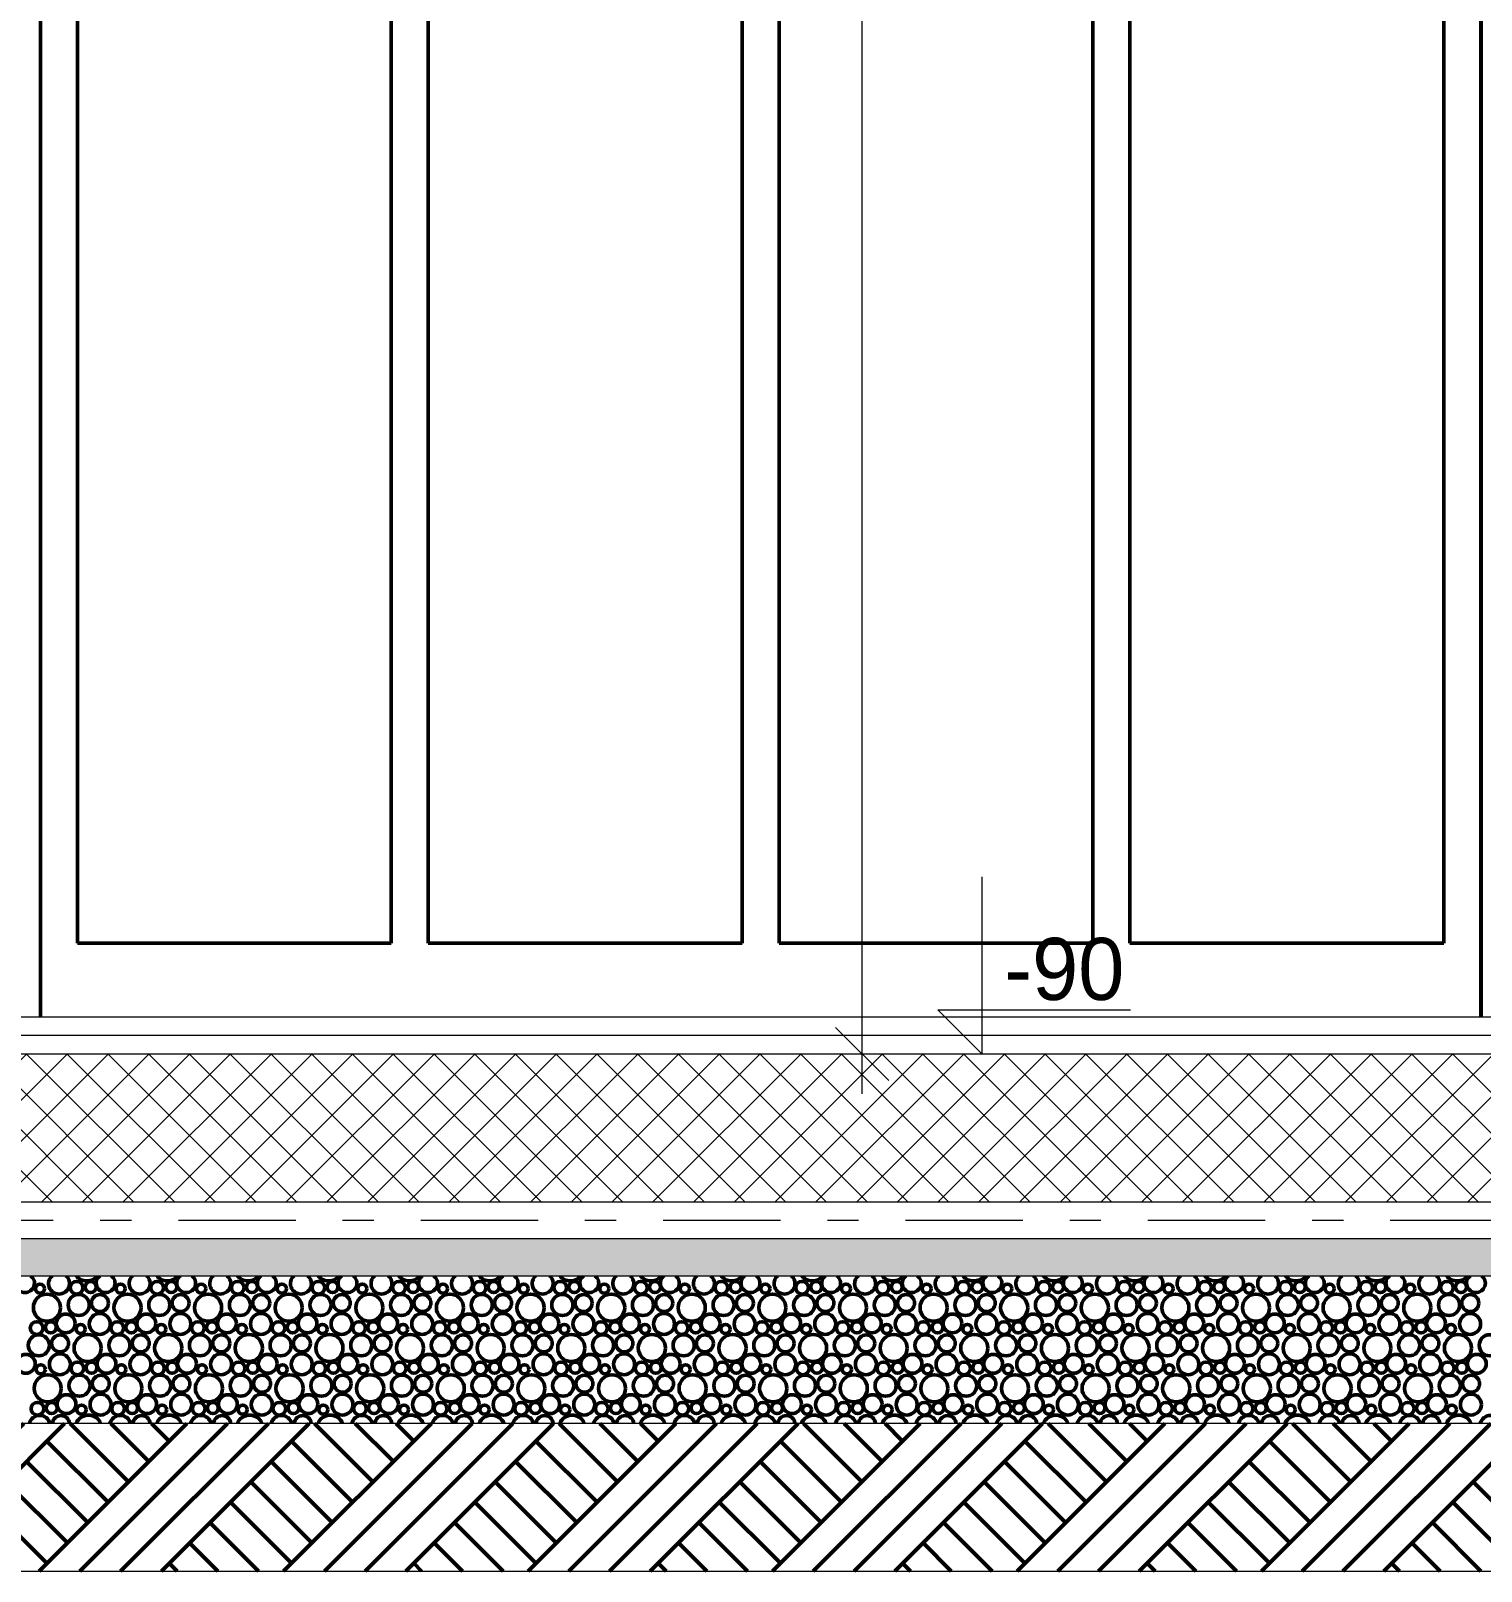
# Model space of a CAD drawing. Header units: millimetres. Extents: x 82061 to 107261, y -5216 to 12604.
# Drawn here: x 94215 to 98142, y -1400 to 2770 of the extents above; entities that cross this region are included whole.
import ezdxf

# ---------------------------------------------------------------- set-up
doc = ezdxf.new("R2010")
doc.units = ezdxf.units.MM
doc.header["$MEASUREMENT"] = 0
doc.linetypes.add('Double Dashed', pattern=[656.166644, 317.49999, -126.999993, 84.666667, -126.999993])
doc.linetypes.add('Wipeout_Contour', pattern=[1000, 0, -1000])
doc.layers.add('A - Dimenzionimi', color=7, linetype='Continuous')
doc.layers.add('A - Prerjet', color=7, linetype='Continuous')
for name, color, linetype, lineweight, true_color in [('A - Dimenzionimi_Pen_No__61', 7, 'Continuous', 5, 0x6a6a6a), ('A - Dimenzionimi_Pen_No__81', 7, 'Continuous', 5, 0x6a6a6a), ('A - Prerjet_Pen_No__102', 7, 'Continuous', 50, 0xcccccc), ('A - Prerjet_Pen_No__156', 7, 'Continuous', 5, 0x54689e), ('A - Prerjet_Pen_No__176', 7, 'Continuous', 5, 0x93a0c6), ('A - Prerjet_Pen_No__82', 7, 'Continuous', 5, 0xaaaaaa)]:
    doc.layers.add(name, color=color, linetype=linetype, lineweight=lineweight, true_color=true_color)
for name, color, linetype, lineweight in [('A - Prerjet_Pen_No__1', 7, 'Continuous', 5), ('A - Prerjet_Pen_No__6', 5, 'Continuous', 5), ('A - Prerjet_Pen_No__7', 7, 'Continuous', 5)]:
    doc.layers.add(name, color=color, linetype=linetype, lineweight=lineweight)
doc.styles.add('GENERATED_STYLE_2', font='')
doc.styles.add('GENERATED_STYLE_3', font='')
doc.styles.get('GENERATED_STYLE_2').set_extended_font_data('Century Gothic')
doc.styles.get('GENERATED_STYLE_3').set_extended_font_data('Arial')
doc.dimstyles.new('GENERATED_STYLE__1', dxfattribs={"dimtxt": 180, "dimasz": 136.8, "dimexe": 0.18, "dimexo": 100000, "dimgap": 0, "dimtad": 1, "dimdec": 0, "dimlfac": 0.1, "dimzin": 0, "dimdsep": 46, "dimtxsty": 'GENERATED_STYLE_3', "dimblk": 'ARROWHEAD_6', "dimblk1": 'ARROWHEAD_6', "dimblk2": 'ARROWHEAD_6', "dimcen": 0.09, "dimclrd": 256, "dimclre": 256, "dimclrt": 256, "dimadec": 0, "dimazin": 0, "dimtfac": 1, "dimtdec": 4, "dimtmove": 0, "dimatfit": 3, "dimfxl": 0, "dimtolj": 1, "dimtzin": 0, "dimarcsym": 0})

# ---------------------------------------------------------------- blocks, each defined once
blk = doc.blocks.new('*X2')
at = {"layer": 'A - Prerjet_Pen_No__102', "color": 254, "linetype": 'Continuous', "lineweight": 50, "true_color": 0xcccccc}
for centre, radius in [((94239.9, -635.3), 12.4), ((94339, -632.8), 17.2), ((94377.3, -630.7), 15), ((94458.1, -635.3), 12.4), ((94557.2, -632.8), 17.2), ((94595.5, -630.7), 15), ((94676.4, -635.3), 12.4), ((94775.4, -632.8), 17.2), ((94813.7, -630.7), 15), ((94894.6, -635.3), 12.4), ((94993.7, -632.8), 17.2), ((95032, -630.7), 15), ((95112.8, -635.3), 12.4), ((95211.9, -632.8), 17.2), ((95250.2, -630.7), 15), ((95331, -635.3), 12.4), ((95430.1, -632.8), 17.2), ((95468.4, -630.7), 15), ((95549.3, -635.3), 12.4), ((95648.3, -632.8), 17.2), ((95686.6, -630.7), 15), ((95767.5, -635.3), 12.4), ((95866.6, -632.8), 17.2), ((95904.9, -630.7), 15), ((95985.7, -635.3), 12.4), ((96084.8, -632.8), 17.2), ((96123.1, -630.7), 15), ((96203.9, -635.3), 12.4), ((96303, -632.8), 17.2), ((96341.3, -630.7), 15), ((96422.2, -635.3), 12.4), ((96521.2, -632.8), 17.2), ((96559.5, -630.7), 15), ((96640.4, -635.3), 12.4), ((96739.5, -632.8), 17.2), ((96777.8, -630.7), 15), ((96858.6, -635.3), 12.4), ((96957.7, -632.8), 17.2), ((96996, -630.7), 15), ((97076.8, -635.3), 12.4), ((97175.9, -632.8), 17.2), ((97214.2, -630.7), 15), ((97295.1, -635.3), 12.4), ((97394.1, -632.8), 17.2), ((97432.4, -630.7), 15), ((97513.3, -635.3), 12.4), ((97612.4, -632.8), 17.2), ((97650.7, -630.7), 15), ((97731.5, -635.3), 12.4), ((97830.6, -632.8), 17.2), ((97868.9, -630.7), 15), ((97949.7, -635.3), 12.4), ((98048.8, -632.8), 17.2), ((98087.1, -630.7), 15), ((94258.7, -686.7), 36.7), ((94344.8, -679.3), 28.6), ((94402.4, -674), 23), ((94476.9, -686.7), 36.7), ((94563, -679.3), 28.6), ((94620.6, -674), 23), ((94695.1, -686.7), 36.7), ((94781.2, -679.3), 28.6), ((94838.9, -674), 23), ((94913.3, -686.7), 36.7), ((94999.5, -679.3), 28.6), ((95057.1, -674), 23), ((95131.6, -686.7), 36.7), ((95217.7, -679.3), 28.6), ((95275.3, -674), 23), ((95349.8, -686.7), 36.7), ((95435.9, -679.3), 28.6), ((95493.5, -674), 23), ((95568, -686.7), 36.7), ((95654.1, -679.3), 28.6), ((95711.8, -674), 23), ((95786.2, -686.7), 36.7), ((95872.4, -679.3), 28.6), ((95930, -674), 23), ((96004.5, -686.7), 36.7), ((96090.6, -679.3), 28.6), ((96148.2, -674), 23), ((96222.7, -686.7), 36.7), ((96308.8, -679.3), 28.6), ((96366.4, -674), 23), ((96440.9, -686.7), 36.7), ((96527, -679.3), 28.6), ((96584.7, -674), 23), ((96659.1, -686.7), 36.7), ((96745.3, -679.3), 28.6), ((96802.9, -674), 23), ((96877.3, -686.7), 36.7), ((96963.5, -679.3), 28.6), ((97021.1, -674), 23), ((97095.6, -686.7), 36.7), ((97181.7, -679.3), 28.6), ((97239.3, -674), 23), ((97313.8, -686.7), 36.7), ((97399.9, -679.3), 28.6), ((97457.6, -674), 23), ((97532, -686.7), 36.7), ((97618.2, -679.3), 28.6), ((97675.8, -674), 23), ((97750.2, -686.7), 36.7), ((97836.4, -679.3), 28.6), ((97894, -674), 23), ((97968.5, -686.7), 36.7), ((98054.6, -679.3), 28.6), ((98112.2, -674), 23), ((94309.7, -729.3), 25.5), ((94401.8, -730.6), 28.4), ((94527.9, -729.3), 25.5), ((94620, -730.6), 28.4), ((94746.2, -729.3), 25.5), ((94838.3, -730.6), 28.4), ((94964.4, -729.3), 25.5), ((95056.5, -730.6), 28.4), ((95182.6, -729.3), 25.5), ((95274.7, -730.6), 28.4), ((95400.8, -729.3), 25.5), ((95492.9, -730.6), 28.4), ((95619.1, -729.3), 25.5), ((95711.2, -730.6), 28.4), ((95837.3, -729.3), 25.5), ((95929.4, -730.6), 28.4), ((96055.5, -729.3), 25.5), ((96147.6, -730.6), 28.4), ((96273.7, -729.3), 25.5), ((96365.8, -730.6), 28.4), ((96492, -729.3), 25.5), ((96584, -730.6), 28.4), ((96710.2, -729.3), 25.5), ((96802.3, -730.6), 28.4), ((96928.4, -729.3), 25.5), ((97020.5, -730.6), 28.4), ((97146.6, -729.3), 25.5), ((97238.7, -730.6), 28.4), ((97364.9, -729.3), 25.5), ((97456.9, -730.6), 28.4), ((97583.1, -729.3), 25.5), ((97675.2, -730.6), 28.4), ((97801.3, -729.3), 25.5), ((97893.4, -730.6), 28.4), ((98019.5, -729.3), 25.5), ((98111.6, -730.6), 28.4), ((94231, -742), 17.2), ((94269.3, -739.9), 15), ((94350.1, -744.5), 12.4), ((94449.2, -742), 17.2), ((94487.5, -739.9), 15), ((94568.4, -744.5), 12.4), ((94667.4, -742), 17.2), ((94705.7, -739.9), 15), ((94786.6, -744.5), 12.4), ((94885.7, -742), 17.2), ((94924, -739.9), 15), ((95004.8, -744.5), 12.4), ((95103.9, -742), 17.2), ((95142.2, -739.9), 15), ((95223, -744.5), 12.4), ((95322.1, -742), 17.2), ((95360.4, -739.9), 15), ((95441.3, -744.5), 12.4), ((95540.3, -742), 17.2), ((95578.6, -739.9), 15), ((95659.5, -744.5), 12.4), ((95758.6, -742), 17.2), ((95796.9, -739.9), 15), ((95877.7, -744.5), 12.4), ((95976.8, -742), 17.2), ((96015.1, -739.9), 15), ((96095.9, -744.5), 12.4), ((96195, -742), 17.2), ((96233.3, -739.9), 15), ((96314.2, -744.5), 12.4), ((96413.2, -742), 17.2), ((96451.5, -739.9), 15), ((96532.4, -744.5), 12.4), ((96631.5, -742), 17.2), ((96669.8, -739.9), 15), ((96750.6, -744.5), 12.4), ((96849.7, -742), 17.2), ((96888, -739.9), 15), ((96968.8, -744.5), 12.4), ((97067.9, -742), 17.2), ((97106.2, -739.9), 15), ((97187.1, -744.5), 12.4), ((97286.1, -742), 17.2), ((97324.4, -739.9), 15), ((97405.3, -744.5), 12.4), ((97504.4, -742), 17.2), ((97542.7, -739.9), 15), ((97623.5, -744.5), 12.4), ((97722.6, -742), 17.2), ((97760.9, -739.9), 15), ((97841.7, -744.5), 12.4), ((97940.8, -742), 17.2), ((97979.1, -739.9), 15), ((98060, -744.5), 12.4), ((94236.8, -788.5), 28.6), ((94294.4, -783.2), 23), ((94368.9, -795.9), 36.7), ((94455, -788.5), 28.6), ((94512.6, -783.2), 23), ((94587.1, -795.9), 36.7), ((94673.2, -788.5), 28.6), ((94730.9, -783.2), 23), ((94805.3, -795.9), 36.7), ((94891.5, -788.5), 28.6), ((94949.1, -783.2), 23), ((95023.6, -795.9), 36.7), ((95109.7, -788.5), 28.6), ((95167.3, -783.2), 23), ((95241.8, -795.9), 36.7), ((95327.9, -788.5), 28.6), ((95385.5, -783.2), 23), ((95460, -795.9), 36.7), ((95546.1, -788.5), 28.6), ((95603.8, -783.2), 23), ((95678.2, -795.9), 36.7), ((95764.4, -788.5), 28.6), ((95822, -783.2), 23), ((95896.5, -795.9), 36.7), ((95982.6, -788.5), 28.6), ((96040.2, -783.2), 23), ((96114.7, -795.9), 36.7), ((96200.8, -788.5), 28.6), ((96258.4, -783.2), 23), ((96332.9, -795.9), 36.7), ((96419, -788.5), 28.6), ((96476.7, -783.2), 23), ((96551.1, -795.9), 36.7), ((96637.3, -788.5), 28.6), ((96694.9, -783.2), 23), ((96769.3, -795.9), 36.7), ((96855.5, -788.5), 28.6), ((96913.1, -783.2), 23), ((96987.6, -795.9), 36.7), ((97073.7, -788.5), 28.6), ((97131.3, -783.2), 23), ((97205.8, -795.9), 36.7), ((97291.9, -788.5), 28.6), ((97349.6, -783.2), 23), ((97424, -795.9), 36.7), ((97510.2, -788.5), 28.6), ((97567.8, -783.2), 23), ((97642.2, -795.9), 36.7), ((97728.4, -788.5), 28.6), ((97786, -783.2), 23), ((97860.5, -795.9), 36.7), ((97946.6, -788.5), 28.6), ((98004.2, -783.2), 23), ((98078.7, -795.9), 36.7), ((98164.8, -788.5), 28.6), ((94201.7, -838.5), 25.5), ((94293.8, -839.8), 28.4), ((94419.9, -838.5), 25.5), ((94512, -839.8), 28.4), ((94638.2, -838.5), 25.5), ((94730.3, -839.8), 28.4), ((94856.4, -838.5), 25.5), ((94948.5, -839.8), 28.4), ((95074.6, -838.5), 25.5), ((95166.7, -839.8), 28.4), ((95292.8, -838.5), 25.5), ((95384.9, -839.8), 28.4), ((95511.1, -838.5), 25.5), ((95603.2, -839.8), 28.4), ((95729.3, -838.5), 25.5), ((95821.4, -839.8), 28.4), ((95947.5, -838.5), 25.5), ((96039.6, -839.8), 28.4), ((96165.7, -838.5), 25.5), ((96257.8, -839.8), 28.4), ((96384, -838.5), 25.5), ((96476, -839.8), 28.4), ((96602.2, -838.5), 25.5), ((96694.3, -839.8), 28.4), ((96820.4, -838.5), 25.5), ((96912.5, -839.8), 28.4), ((97038.6, -838.5), 25.5), ((97130.7, -839.8), 28.4), ((97256.9, -838.5), 25.5), ((97348.9, -839.8), 28.4), ((97475.1, -838.5), 25.5), ((97567.2, -839.8), 28.4), ((97693.3, -838.5), 25.5), ((97785.4, -839.8), 28.4), ((97911.5, -838.5), 25.5), ((98003.6, -839.8), 28.4), ((98129.8, -838.5), 25.5), ((94260.9, -905.1), 36.7), ((94242.1, -853.7), 12.4), ((94347, -897.6), 28.6), ((94341.2, -851.2), 17.2), ((94379.5, -849.1), 15), ((94404.6, -892.4), 23), ((94479.1, -905.1), 36.7), ((94460.4, -853.7), 12.4), ((94565.2, -897.6), 28.6), ((94559.4, -851.2), 17.2), ((94597.7, -849.1), 15), ((94622.9, -892.4), 23), ((94697.3, -905.1), 36.7), ((94678.6, -853.7), 12.4), ((94783.5, -897.6), 28.6), ((94777.7, -851.2), 17.2), ((94816, -849.1), 15), ((94841.1, -892.4), 23), ((94915.6, -905.1), 36.7), ((94896.8, -853.7), 12.4), ((95001.7, -897.6), 28.6), ((94995.9, -851.2), 17.2), ((95034.2, -849.1), 15), ((95059.3, -892.4), 23), ((95133.8, -905.1), 36.7), ((95115, -853.7), 12.4), ((95219.9, -897.6), 28.6), ((95214.1, -851.2), 17.2), ((95252.4, -849.1), 15), ((95277.5, -892.4), 23), ((95352, -905.1), 36.7), ((95333.3, -853.7), 12.4), ((95438.1, -897.6), 28.6), ((95432.3, -851.2), 17.2), ((95470.6, -849.1), 15), ((95495.8, -892.4), 23), ((95570.2, -905.1), 36.7), ((95551.5, -853.7), 12.4), ((95656.4, -897.6), 28.6), ((95650.6, -851.2), 17.2), ((95688.9, -849.1), 15), ((95714, -892.4), 23), ((95788.5, -905.1), 36.7), ((95769.7, -853.7), 12.4), ((95874.6, -897.6), 28.6), ((95868.8, -851.2), 17.2), ((95907.1, -849.1), 15), ((95932.2, -892.4), 23), ((96006.7, -905.1), 36.7), ((95987.9, -853.7), 12.4), ((96092.8, -897.6), 28.6), ((96087, -851.2), 17.2), ((96125.3, -849.1), 15), ((96150.4, -892.4), 23), ((96224.9, -905.1), 36.7), ((96206.2, -853.7), 12.4), ((96311, -897.6), 28.6), ((96305.2, -851.2), 17.2), ((96343.5, -849.1), 15), ((96368.7, -892.4), 23), ((96443.1, -905.1), 36.7), ((96424.4, -853.7), 12.4), ((96529.3, -897.6), 28.6), ((96523.5, -851.2), 17.2), ((96561.8, -849.1), 15), ((96586.9, -892.4), 23), ((96661.3, -905.1), 36.7), ((96642.6, -853.7), 12.4), ((96747.5, -897.6), 28.6), ((96741.7, -851.2), 17.2), ((96780, -849.1), 15), ((96805.1, -892.4), 23), ((96879.6, -905.1), 36.7), ((96860.8, -853.7), 12.4), ((96965.7, -897.6), 28.6), ((96959.9, -851.2), 17.2), ((96998.2, -849.1), 15), ((97023.3, -892.4), 23), ((97097.8, -905.1), 36.7), ((97079.1, -853.7), 12.4), ((97183.9, -897.6), 28.6), ((97178.1, -851.2), 17.2), ((97216.4, -849.1), 15), ((97241.6, -892.4), 23), ((97316, -905.1), 36.7), ((97297.3, -853.7), 12.4), ((97402.2, -897.6), 28.6), ((97396.4, -851.2), 17.2), ((97434.7, -849.1), 15), ((97459.8, -892.4), 23), ((97534.2, -905.1), 36.7), ((97515.5, -853.7), 12.4), ((97620.4, -897.6), 28.6), ((97614.6, -851.2), 17.2), ((97652.9, -849.1), 15), ((97678, -892.4), 23), ((97752.5, -905.1), 36.7), ((97733.7, -853.7), 12.4), ((97838.6, -897.6), 28.6), ((97832.8, -851.2), 17.2), ((97871.1, -849.1), 15), ((97896.2, -892.4), 23), ((97970.7, -905.1), 36.7), ((97952, -853.7), 12.4), ((98056.8, -897.6), 28.6), ((98051, -851.2), 17.2), ((98089.3, -849.1), 15), ((98114.5, -892.4), 23), ((94233.2, -960.4), 17.2), ((94271.5, -958.3), 15), ((94311.9, -947.7), 25.5), ((94352.4, -962.9), 12.4), ((94404, -949), 28.4), ((94451.4, -960.4), 17.2), ((94489.7, -958.3), 15), ((94530.2, -947.7), 25.5), ((94570.6, -962.9), 12.4), ((94622.3, -949), 28.4), ((94669.7, -960.4), 17.2), ((94708, -958.3), 15), ((94748.4, -947.7), 25.5), ((94788.8, -962.9), 12.4), ((94840.5, -949), 28.4), ((94887.9, -960.4), 17.2), ((94926.2, -958.3), 15), ((94966.6, -947.7), 25.5), ((95007, -962.9), 12.4), ((95058.7, -949), 28.4), ((95106.1, -960.4), 17.2), ((95144.4, -958.3), 15), ((95184.8, -947.7), 25.5), ((95225.3, -962.9), 12.4), ((95276.9, -949), 28.4), ((95324.3, -960.4), 17.2), ((95362.6, -958.3), 15), ((95403.1, -947.7), 25.5), ((95443.5, -962.9), 12.4), ((95495.2, -949), 28.4), ((95542.6, -960.4), 17.2), ((95580.9, -958.3), 15), ((95621.3, -947.7), 25.5), ((95661.7, -962.9), 12.4), ((95713.4, -949), 28.4), ((95760.8, -960.4), 17.2), ((95799.1, -958.3), 15), ((95839.5, -947.7), 25.5), ((95879.9, -962.9), 12.4), ((95931.6, -949), 28.4), ((95979, -960.4), 17.2), ((96017.3, -958.3), 15), ((96057.7, -947.7), 25.5), ((96098.2, -962.9), 12.4), ((96149.8, -949), 28.4), ((96197.2, -960.4), 17.2), ((96235.5, -958.3), 15), ((96276, -947.7), 25.5), ((96316.4, -962.9), 12.4), ((96368, -949), 28.4), ((96415.5, -960.4), 17.2), ((96453.8, -958.3), 15), ((96494.2, -947.7), 25.5), ((96534.6, -962.9), 12.4), ((96586.3, -949), 28.4), ((96633.7, -960.4), 17.2), ((96672, -958.3), 15), ((96712.4, -947.7), 25.5), ((96752.8, -962.9), 12.4), ((96804.5, -949), 28.4), ((96851.9, -960.4), 17.2), ((96890.2, -958.3), 15), ((96930.6, -947.7), 25.5), ((96971.1, -962.9), 12.4), ((97022.7, -949), 28.4), ((97070.1, -960.4), 17.2), ((97108.4, -958.3), 15), ((97148.9, -947.7), 25.5), ((97189.3, -962.9), 12.4), ((97240.9, -949), 28.4), ((97288.4, -960.4), 17.2), ((97326.7, -958.3), 15), ((97367.1, -947.7), 25.5), ((97407.5, -962.9), 12.4), ((97459.2, -949), 28.4), ((97506.6, -960.4), 17.2), ((97544.9, -958.3), 15), ((97585.3, -947.7), 25.5), ((97625.7, -962.9), 12.4), ((97677.4, -949), 28.4), ((97724.8, -960.4), 17.2), ((97763.1, -958.3), 15), ((97803.5, -947.7), 25.5), ((97844, -962.9), 12.4), ((97895.6, -949), 28.4), ((97943, -960.4), 17.2), ((97981.3, -958.3), 15), ((98021.8, -947.7), 25.5), ((98062.2, -962.9), 12.4), ((98113.8, -949), 28.4)]:
    blk.add_circle(centre, radius, dxfattribs=at)
for centre, radius, start, end in [((94199.5, -620.1), 25.5, 128.1348, 51.8652), ((94291.6, -621.4), 28.4, 131.1245, 48.8755), ((94366.7, -577.5), 36.7, 217.7196, 322.2804), ((94417.7, -620.1), 25.5, 128.1348, 51.8652), ((94509.8, -621.4), 28.4, 131.1245, 48.8755), ((94584.9, -577.5), 36.7, 217.7196, 322.2804), ((94635.9, -620.1), 25.5, 128.1348, 51.8652), ((94728, -621.4), 28.4, 131.1245, 48.8755), ((94803.1, -577.5), 36.7, 217.7196, 322.2804), ((94854.2, -620.1), 25.5, 128.1348, 51.8652), ((94946.3, -621.4), 28.4, 131.1245, 48.8755), ((95021.3, -577.5), 36.7, 217.7196, 322.2804), ((95072.4, -620.1), 25.5, 128.1348, 51.8652), ((95164.5, -621.4), 28.4, 131.1245, 48.8755), ((95239.6, -577.5), 36.7, 217.7196, 322.2804), ((95290.6, -620.1), 25.5, 128.1348, 51.8652), ((95382.7, -621.4), 28.4, 131.1245, 48.8755), ((95457.8, -577.5), 36.7, 217.7196, 322.2804), ((95508.8, -620.1), 25.5, 128.1348, 51.8652), ((95600.9, -621.4), 28.4, 131.1245, 48.8755), ((95676, -577.5), 36.7, 217.7196, 322.2804), ((95727.1, -620.1), 25.5, 128.1348, 51.8652), ((95819.2, -621.4), 28.4, 131.1245, 48.8755), ((95894.2, -577.5), 36.7, 217.7196, 322.2804), ((95945.3, -620.1), 25.5, 128.1348, 51.8652), ((96037.4, -621.4), 28.4, 131.1245, 48.8755), ((96112.5, -577.5), 36.7, 217.7196, 322.2804), ((96163.5, -620.1), 25.5, 128.1348, 51.8652), ((96255.6, -621.4), 28.4, 131.1245, 48.8755), ((96330.7, -577.5), 36.7, 217.7196, 322.2804), ((96381.7, -620.1), 25.5, 128.1348, 51.8652), ((96473.8, -621.4), 28.4, 131.1245, 48.8755), ((96548.9, -577.5), 36.7, 217.7196, 322.2804), ((96600, -620.1), 25.5, 128.1348, 51.8652), ((96692, -621.4), 28.4, 131.1245, 48.8755), ((96767.1, -577.5), 36.7, 217.7196, 322.2804), ((96818.2, -620.1), 25.5, 128.1348, 51.8652), ((96910.3, -621.4), 28.4, 131.1245, 48.8755), ((96985.3, -577.5), 36.7, 217.7196, 322.2804), ((97036.4, -620.1), 25.5, 128.1348, 51.8652), ((97128.5, -621.4), 28.4, 131.1245, 48.8755), ((97203.6, -577.5), 36.7, 217.7196, 322.2804), ((97254.6, -620.1), 25.5, 128.1348, 51.8652), ((97346.7, -621.4), 28.4, 131.1245, 48.8755), ((97421.8, -577.5), 36.7, 217.7196, 322.2804), ((97472.9, -620.1), 25.5, 128.1348, 51.8652), ((97564.9, -621.4), 28.4, 131.1245, 48.8755), ((97640, -577.5), 36.7, 217.7196, 322.2804), ((97691.1, -620.1), 25.5, 128.1348, 51.8652), ((97783.2, -621.4), 28.4, 131.1245, 48.8755), ((97858.2, -577.5), 36.7, 217.7196, 322.2804), ((97909.3, -620.1), 25.5, 128.1348, 51.8652), ((98001.4, -621.4), 28.4, 131.1245, 48.8755), ((98076.5, -577.5), 36.7, 217.7196, 322.2804), ((98127.5, -620.1), 25.5, 128.1348, 51.8652), ((94239, -1006.8), 28.6, 13.8386, 166.1614), ((94296.6, -1001.6), 23, 3.8755, 176.1245), ((94371.1, -1014.3), 36.7, 22.9496, 157.0504), ((94457.2, -1006.8), 28.6, 13.8386, 166.1614), ((94514.9, -1001.6), 23, 3.8755, 176.1245), ((94589.3, -1014.3), 36.7, 22.9496, 157.0504), ((94675.5, -1006.8), 28.6, 13.8386, 166.1614), ((94733.1, -1001.6), 23, 3.8755, 176.1245), ((94807.6, -1014.3), 36.7, 22.9496, 157.0504), ((94893.7, -1006.8), 28.6, 13.8386, 166.1614), ((94951.3, -1001.6), 23, 3.8755, 176.1245), ((95025.8, -1014.3), 36.7, 22.9496, 157.0504), ((95111.9, -1006.8), 28.6, 13.8386, 166.1614), ((95169.5, -1001.6), 23, 3.8755, 176.1245), ((95244, -1014.3), 36.7, 22.9496, 157.0504), ((95330.1, -1006.8), 28.6, 13.8386, 166.1614), ((95387.8, -1001.6), 23, 3.8755, 176.1245), ((95462.2, -1014.3), 36.7, 22.9496, 157.0504), ((95548.4, -1006.8), 28.6, 13.8386, 166.1614), ((95606, -1001.6), 23, 3.8755, 176.1245), ((95680.5, -1014.3), 36.7, 22.9496, 157.0504), ((95766.6, -1006.8), 28.6, 13.8386, 166.1614), ((95824.2, -1001.6), 23, 3.8755, 176.1245), ((95898.7, -1014.3), 36.7, 22.9496, 157.0504), ((95984.8, -1006.8), 28.6, 13.8386, 166.1614), ((96042.4, -1001.6), 23, 3.8755, 176.1245), ((96116.9, -1014.3), 36.7, 22.9496, 157.0504), ((96203, -1006.8), 28.6, 13.8386, 166.1614), ((96260.7, -1001.6), 23, 3.8755, 176.1245), ((96335.1, -1014.3), 36.7, 22.9496, 157.0504), ((96421.3, -1006.8), 28.6, 13.8386, 166.1614), ((96478.9, -1001.6), 23, 3.8755, 176.1245), ((96553.3, -1014.3), 36.7, 22.9496, 157.0504), ((96639.5, -1006.8), 28.6, 13.8386, 166.1614), ((96697.1, -1001.6), 23, 3.8755, 176.1245), ((96771.6, -1014.3), 36.7, 22.9496, 157.0504), ((96857.7, -1006.8), 28.6, 13.8386, 166.1614), ((96915.3, -1001.6), 23, 3.8755, 176.1245), ((96989.8, -1014.3), 36.7, 22.9496, 157.0504), ((97075.9, -1006.8), 28.6, 13.8386, 166.1614), ((97133.6, -1001.6), 23, 3.8755, 176.1245), ((97208, -1014.3), 36.7, 22.9496, 157.0504), ((97294.2, -1006.8), 28.6, 13.8386, 166.1614), ((97351.8, -1001.6), 23, 3.8755, 176.1245), ((97426.2, -1014.3), 36.7, 22.9496, 157.0504), ((97512.4, -1006.8), 28.6, 13.8386, 166.1614), ((97570, -1001.6), 23, 3.8755, 176.1245), ((97644.5, -1014.3), 36.7, 22.9496, 157.0504), ((97730.6, -1006.8), 28.6, 13.8386, 166.1614), ((97788.2, -1001.6), 23, 3.8755, 176.1245), ((97862.7, -1014.3), 36.7, 22.9496, 157.0504), ((97948.8, -1006.8), 28.6, 13.8386, 166.1614), ((98006.5, -1001.6), 23, 3.8755, 176.1245), ((98080.9, -1014.3), 36.7, 22.9496, 157.0504), ((98167.1, -1006.8), 28.6, 13.8386, 166.1614)]:
    blk.add_arc(centre, radius, start, end, dxfattribs=at)
blk = doc.blocks.new('Fill_1', base_point=(0, 0))
at = {"layer": 'A - Prerjet_Pen_No__82', "color": 253, "linetype": 'Continuous', "lineweight": 5, "true_color": 0xaaaaaa, "flags": 128}
blk.add_lwpolyline([(100926.2, -600), (84772.2, -600), (84772.2, -400), (83961.4, -400), (84161.4, -1000), (100926.2, -1000)], close=True, dxfattribs=at)
at = {"layer": 'A - Prerjet_Pen_No__102', "color": 254, "linetype": 'Continuous', "lineweight": 50, "true_color": 0xcccccc}
blk.add_blockref('*X2', (0, 0), dxfattribs=at)
blk = doc.blocks.new('Dimension_1', base_point=(96791, 0))
at = {"layer": 'A - Prerjet_Pen_No__156', "color": 165, "linetype": 'Continuous', "lineweight": 5, "true_color": 0x54689e}
for p, q in [((96791, 0), (96791, 480)), ((96791, 0), (96671, 120)), ((96671, 120), (96791, 120)), ((96791, 120), (97192.5, 120))]:
    blk.add_line(p, q, dxfattribs=at)
at = {"layer": 'A - Prerjet_Pen_No__176', "color": 253, "lineweight": 5, "true_color": 0x93a0c6, "insert": (96851, 144), "char_height": 168, "attachment_point": 7, "style": 'GENERATED_STYLE_2'}
blk.add_mtext('\\A1;{\\pql;\\fCentury Gothic|b0|i0|c0|p34;-90}', dxfattribs=at)
blk = doc.blocks.new('*D12')
at = {"layer": 'A - Dimenzionimi_Pen_No__81', "color": 251, "linetype": 'Continuous', "lineweight": 5, "true_color": 0x6a6a6a}
for p, q in [((96465.9, 7252.8), (96465.9, 7360.8)), ((96537.9, 7180.8), (96393.9, 7324.8)), ((96600.9, 7252.8), (96330.9, 7252.8)), ((96465.9, 0), (96465.9, 7252.8)), ((96393.9, 72), (96537.9, -72)), ((96600.9, 0), (96330.9, 0)), ((96465.9, -108), (96465.9, 0))]:
    blk.add_line(p, q, dxfattribs=at)
at = {"layer": 'A - Dimenzionimi_Pen_No__61', "color": 251, "lineweight": 5, "true_color": 0x6a6a6a, "insert": (96429.9, 3421.5), "char_height": 180, "attachment_point": 7, "rotation": 90, "style": 'GENERATED_STYLE_3'}
blk.add_mtext('\\A1;{\\pql;\\fArial|b0|i0|c0|p34;725}', dxfattribs=at)
blk = doc.blocks.new('ARROWHEAD_6')
at = {"color": 0, "linetype": 'Continuous', "lineweight": 0}
for p, q in [((-0.5, -0.5), (0.5, 0.5)), ((0, 0), (-1, 0))]:
    blk.add_line(p, q, dxfattribs=at)

msp = doc.modelspace()

# ---------------------------------------------------------------- linework, layer by layer
at = {"layer": 'A - Prerjet_Pen_No__1', "color": 7, "linetype": 'Continuous', "lineweight": 5}
msp.add_lwpolyline([(100326.2, 0), (100276.2, 0), (85372.2, 0)], dxfattribs=at)
at = {"layer": 'A - Prerjet_Pen_No__7', "color": 7, "linetype": 'Continuous', "lineweight": 5}
msp.add_line((100276.2, 50), (85422.2, 50), dxfattribs=at)

# ---------------------------------------------------------------- block references
at = {"layer": 'A - Prerjet_Pen_No__102', "color": 254, "linetype": 'Continuous', "lineweight": 50, "true_color": 0xcccccc}
msp.add_blockref('Fill_1', (0, 0), dxfattribs=at)

# ---------------------------------------------------------------- wipeouts: each hides what was drawn before it
at = {"color": 254, "linetype": 'Wipeout_Contour', "lineweight": 0, "ltscale": 1154293.068684147}
msp.add_wipeout([(94341.1, 300), (94241.1, 300), (94241.1, 100), (98140.3, 100), (98140.3, 300), (98040.3, 300), (97190.5, 300), (97090.5, 300), (96240.7, 300), (96140.7, 300), (95290.9, 300), (95190.9, 300)], dxfattribs=at).dxf.layer = 'A - Prerjet'

# ---------------------------------------------------------------- next in the draw order: wipeouts: each hides what was drawn before it
at = {"color": 254, "linetype": 'Wipeout_Contour', "lineweight": 0, "ltscale": 377056.08726}
msp.add_wipeout([(94191.1, 100), (94241.1, 100), (94241.1, 4250), (94191.1, 4250)], dxfattribs=at).dxf.layer = 'A - Prerjet'
at = {"color": 254, "linetype": 'Wipeout_Contour', "lineweight": 0, "ltscale": 392747.524649}
msp.add_wipeout([(98141.4, 4250), (98140.3, 4250), (98140.3, 100), (98141.4, 100)], dxfattribs=at).dxf.layer = 'A - Prerjet'
at = {"color": 254, "linetype": 'Wipeout_Contour', "lineweight": 0, "ltscale": 377548.356383}
msp.add_wipeout([(94341.1, 4150), (94341.1, 300), (94341.4, 300), (94341.4, 4150)], dxfattribs=at).dxf.layer = 'A - Prerjet'
at = {"color": 254, "linetype": 'Wipeout_Contour', "lineweight": 0, "ltscale": 381345.757071}
msp.add_wipeout([(95290.9, 4150), (95290.9, 300), (95291.2, 300), (95291.2, 4150)], dxfattribs=at).dxf.layer = 'A - Prerjet'
at = {"color": 254, "linetype": 'Wipeout_Contour', "lineweight": 0, "ltscale": 385143.192814}
msp.add_wipeout([(96240.7, 4150), (96240.7, 300), (96241, 300), (96241, 4150)], dxfattribs=at).dxf.layer = 'A - Prerjet'
at = {"color": 254, "linetype": 'Wipeout_Contour', "lineweight": 0, "ltscale": 388940.663504}
msp.add_wipeout([(97190.5, 4150), (97190.5, 300), (97190.8, 300), (97190.8, 4150)], dxfattribs=at).dxf.layer = 'A - Prerjet'
at = {"color": 254, "linetype": 'Wipeout_Contour', "lineweight": 0, "ltscale": 537532.952173}
msp.add_wipeout([(100926.2, -1000), (84161.4, -1000), (83961.4, -400), (83761.4, -400), (83761.4, -1400), (100926.2, -1400)], dxfattribs=at).dxf.layer = 'A - Prerjet'

# ---------------------------------------------------------------- next in the draw order: hatches: boundary and pattern name
at = {"layer": 'A - Prerjet_Pen_No__1', "linetype": 'Continuous', "lineweight": 5}
h = msp.add_hatch(dxfattribs=at)
h.set_pattern_fill('Concrete_Block', style=0, pattern_type=2)
h.set_pattern_definition([(45, (0, 0), (-55.154327, 55.154327), []), (135, (0, 0), (55.154327, 55.154327), [])])
h.paths.add_polyline_path([(100326.2, 0), (84772.2, 0), (84772.2, -400), (100326.2, -400), (100926.2, -400), (100926.2, 0), (100526.2, 0)])
at = {"layer": 'A - Prerjet_Pen_No__102', "linetype": 'Continuous', "lineweight": 50, "true_color": 0xcccccc}
h = msp.add_hatch(dxfattribs=at)
h.set_pattern_fill('Earth', color=254, style=0, pattern_type=2)
h.set_pattern_definition([(45, (0, 0), (-165.463, 165.463), []), (45, (-55.15, 55.15), (-330.926, 330.926), []), (45, (-110.3, 110.3), (-330.926, 330.926), []), (135, (-165.46, 165.46), (55.154327, 55.154327), [234, -234])])
h.paths.add_polyline_path([(100926.2, -1000), (84161.4, -1000), (83961.4, -400), (83761.4, -400), (83761.4, -1400), (100926.2, -1400)])

# ---------------------------------------------------------------- next in the draw order: linework, layer by layer
at = {"layer": 'A - Prerjet_Pen_No__1', "color": 7, "linetype": 'Continuous', "lineweight": 5}
msp.add_lwpolyline([(85172.2, 0), (84772.2, 0), (84772.2, -400), (100326.2, -400), (100926.2, -400), (100926.2, 0), (100526.2, 0)], dxfattribs=at)
at = {"layer": 'A - Prerjet_Pen_No__6', "color": 5, "linetype": 'Double Dashed', "lineweight": 5, "flags": 128}
msp.add_lwpolyline([(84772.2, -450), (100926.2, -450)], dxfattribs=at)
at = {"layer": 'A - Prerjet_Pen_No__82', "color": 253, "linetype": 'Continuous', "lineweight": 5, "true_color": 0xaaaaaa, "flags": 128}
msp.add_lwpolyline([(100926.2, -1000), (84161.4, -1000), (83961.4, -400), (83761.4, -400), (83761.4, -1400), (100926.2, -1400)], close=True, dxfattribs=at)

# ---------------------------------------------------------------- next in the draw order: wipeouts: each hides what was drawn before it
at = {"color": 254, "linetype": 'Wipeout_Contour', "lineweight": 0, "ltscale": 377347.82267}
msp.add_wipeout([(94341.1, 4150), (94241.1, 4150), (94241.1, 300), (94341.1, 300)], dxfattribs=at).dxf.layer = 'A - Prerjet'
at = {"color": 254, "linetype": 'Wipeout_Contour', "lineweight": 0, "ltscale": 381145.220649}
msp.add_wipeout([(95290.9, 4150), (95190.9, 4150), (95190.9, 300), (95290.9, 300)], dxfattribs=at).dxf.layer = 'A - Prerjet'
at = {"color": 254, "linetype": 'Wipeout_Contour', "lineweight": 0, "ltscale": 384942.654516}
msp.add_wipeout([(96240.7, 4150), (96140.7, 4150), (96140.7, 300), (96240.7, 300)], dxfattribs=at).dxf.layer = 'A - Prerjet'
at = {"color": 254, "linetype": 'Wipeout_Contour', "lineweight": 0, "ltscale": 388740.123385}
msp.add_wipeout([(97190.5, 4150), (97090.5, 4150), (97090.5, 300), (97190.5, 300)], dxfattribs=at).dxf.layer = 'A - Prerjet'
at = {"color": 254, "linetype": 'Wipeout_Contour', "lineweight": 0, "ltscale": 392537.626468}
msp.add_wipeout([(98040.3, 4150), (98040.3, 300), (98140.3, 300), (98140.3, 4150)], dxfattribs=at).dxf.layer = 'A - Prerjet'

# ---------------------------------------------------------------- next in the draw order: linework, layer by layer
at = {"layer": 'A - Prerjet_Pen_No__102', "color": 254, "linetype": 'Continuous', "lineweight": 50, "true_color": 0xcccccc}
for p, q in [((94241.1, 300), (94241.1, 4150)), ((94241.1, 100), (94241.1, 300))]:
    msp.add_line(p, q, dxfattribs=at)

# ---------------------------------------------------------------- next in the draw order: wipeouts: each hides what was drawn before it
at = {"color": 254, "linetype": 'Wipeout_Contour', "lineweight": 0, "ltscale": 392982.885179}
msp.add_wipeout([(98141.4, 6000), (98141.4, 100), (98166.7, 100), (98166.7, 6000)], dxfattribs=at).dxf.layer = 'A - Prerjet'
at = {"color": 254, "linetype": 'Wipeout_Contour', "lineweight": 0, "ltscale": 379247.192635}
msp.add_wipeout([(95190.9, 4150), (94341.4, 4150), (94341.4, 300), (95190.9, 300)], dxfattribs=at).dxf.layer = 'A - Prerjet'
at = {"color": 254, "linetype": 'Wipeout_Contour', "lineweight": 0, "ltscale": 383044.608489}
msp.add_wipeout([(95291.2, 4150), (95291.2, 300), (96140.7, 300), (96140.7, 4150)], dxfattribs=at).dxf.layer = 'A - Prerjet'
at = {"color": 254, "linetype": 'Wipeout_Contour', "lineweight": 0, "ltscale": 386842.060158}
msp.add_wipeout([(96241, 300), (97090.5, 300), (97090.5, 4150), (96241, 4150)], dxfattribs=at).dxf.layer = 'A - Prerjet'
at = {"color": 254, "linetype": 'Wipeout_Contour', "lineweight": 0, "ltscale": 390639.54632}
msp.add_wipeout([(98040.3, 4150), (97190.8, 4150), (97190.8, 300), (98040.3, 300)], dxfattribs=at).dxf.layer = 'A - Prerjet'
at = {"color": 254, "linetype": 'Wipeout_Contour', "lineweight": 0, "ltscale": 371403.30788}
msp.add_wipeout([(100926.2, -500), (84772.2, -500), (84772.2, -600), (100926.2, -600)], dxfattribs=at).dxf.layer = 'A - Prerjet'

# ---------------------------------------------------------------- next in the draw order: hatches: boundary and pattern name
at = {"layer": 'A - Prerjet_Pen_No__102', "linetype": 'Continuous', "lineweight": 50, "true_color": 0xcccccc}
h = msp.add_hatch(dxfattribs=at)
h.set_pattern_fill('Brass_Bronze', color=254, style=0, pattern_type=2)
h.set_pattern_definition([(45, (92299.17, -250), (-110.3087, 110.3087), []), (45, (92244.02, -194.85), (-110.3087, 110.3087), [117, -39])])
h.paths.add_polyline_path([(100926.2, -500), (84772.2, -500), (84772.2, -600), (100926.2, -600)])

# ---------------------------------------------------------------- next in the draw order: linework, layer by layer
at = {"layer": 'A - Prerjet_Pen_No__1', "color": 7, "linetype": 'Continuous', "lineweight": 5}
msp.add_line((98141.4, 100), (98141.4, 6000), dxfattribs=at)
at = {"layer": 'A - Prerjet_Pen_No__102', "color": 254, "linetype": 'Continuous', "lineweight": 50, "true_color": 0xcccccc}
for p, q in [((94341.1, 4150), (94341.1, 300)), ((94341.4, 4150), (94341.4, 300)), ((95190.9, 300), (95190.9, 4150)), ((95290.9, 4150), (95290.9, 300)), ((95291.2, 4150), (95291.2, 300)), ((96140.7, 300), (96140.7, 4150)), ((96240.7, 4150), (96240.7, 300)), ((96241, 4150), (96241, 300)), ((97090.5, 300), (97090.5, 4150)), ((97190.5, 4150), (97190.5, 300)), ((97190.8, 4150), (97190.8, 300)), ((98040.3, 300), (98040.3, 4150)), ((98140.3, 4150), (98140.3, 300)), ((94341.1, 300), (95190.9, 300)), ((95290.9, 300), (96140.7, 300)), ((96240.7, 300), (97090.5, 300)), ((97190.5, 300), (98040.3, 300)), ((98140.3, 300), (98140.3, 100))]:
    msp.add_line(p, q, dxfattribs=at)
at = {"layer": 'A - Prerjet_Pen_No__7', "color": 7, "linetype": 'Continuous', "lineweight": 5}
msp.add_line((100276.2, 100), (85422.2, 100), dxfattribs=at)
at = {"layer": 'A - Prerjet_Pen_No__82', "color": 253, "linetype": 'Continuous', "lineweight": 5, "true_color": 0xaaaaaa, "flags": 128}
msp.add_lwpolyline([(100926.2, -500), (84772.2, -500), (84772.2, -600), (100926.2, -600)], close=True, dxfattribs=at)

# ---------------------------------------------------------------- next in the draw order: block references
at = {"layer": 'A - Prerjet', "color": 165, "linetype": 'Continuous', "lineweight": 5, "true_color": 0x54689e}
msp.add_blockref('Dimension_1', (96791, 0), dxfattribs=at)

# ---------------------------------------------------------------- next in the draw order: dimensions: what is measured, and where the dimension line sits
at = {"layer": 'A - Dimenzionimi', "color": 251, "linetype": 'Continuous', "lineweight": 5, "true_color": 0x6a6a6a}
dim = msp.add_linear_dim(base=(96465.9, 7252.8), p1=(100276.2, 0), p2=(96465.9, 7252.8), angle=90, dimstyle='GENERATED_STYLE__1', dxfattribs=at)
dim.commit()
dim.dimension.update_dxf_attribs({"geometry": '*D12', "text_midpoint": (96339.9, 3627.3), "dimtype": 160, "text_rotation": 90})

doc.saveas('drawing.dxf')
